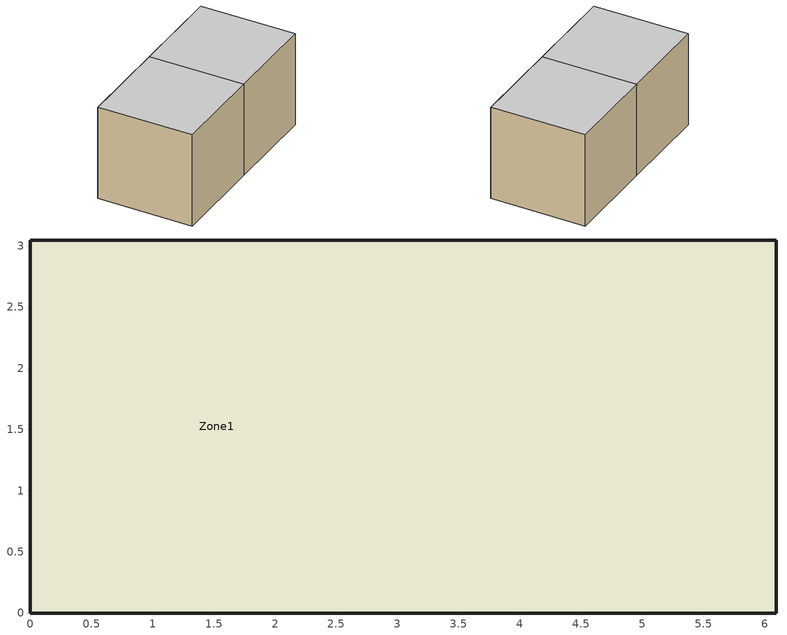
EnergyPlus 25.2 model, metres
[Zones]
Zone1
 floor ground (Exterior): 3.05,3.05 3.05,0 0,0 0,3.05 z0; 6.1,3.05 6.1,0 3.05,0 3.05,3.05 z0
 wall ground (Exterior): 6.1,0 6.1,3.05 3.05,3.05 0,3.05 0,0 3.05,0 6.1,0 z0:3.05
 ceiling ground (Exterior): 0,3.05 0,0 3.05,0 3.05,3.05 z3.05; 3.05,3.05 3.05,0 6.1,0 6.1,3.05 z3.05
[Building]
Untitled: Loads convergence tolerance value=0.04; Maximum number of warmup days=25; Minimum number of warmup days=6; North axis=0; Solar distribution=FullInteriorAndExterior; Temperature convergence tolerance value=0.4; Terrain=City
[Site:GroundTemperature:BuildingSurface]
0, 50, 50, 50, 50, 50, 50, 50, 50, 50, 50, 50
[SizingPeriod:DesignDay] Barometric pressure=83411; Day of month=21; Daylight saving time indicator=No; Humidity condition type=WetBulb; Rain indicator=No; Snow indicator=No; Solar model indicator=ASHRAEClearSky
Name | Daily dry bulb temperature range | Day type | Maximum dry bulb temperature | Month | Sky clearness | Wetbulb or dewpoint at maximum dry bulb | Wind direction | Wind speed
Denver Stapleton Intl Arpt Ann Clg 1% Condns DB=>MWB | 15.2 | SummerDesignDay | 32.6 | 7 | 1 | 15.6 | 120 | 4
Denver Stapleton Intl Arpt Ann Htg 99% Condns DB | 0 | WinterDesignDay | -16 | 12 | 0 | -16 | 180 | 2.3
[Construction]
Exterior: Exterior
Interior: Interior
[Material] Roughness=MediumRough
Name | Conductivity | Density | Specific heat | Thickness
Exterior | 0.03 | 43 | 1210 | 0.0508
Interior | 1.95 | 2240 | 900 | 0.2032
[InternalMass]
WallMass: Zone or zonelist=Zone1; Construction=Interior; Surface area=18.5806
[Zone]
Zone1: Multiplier=1
